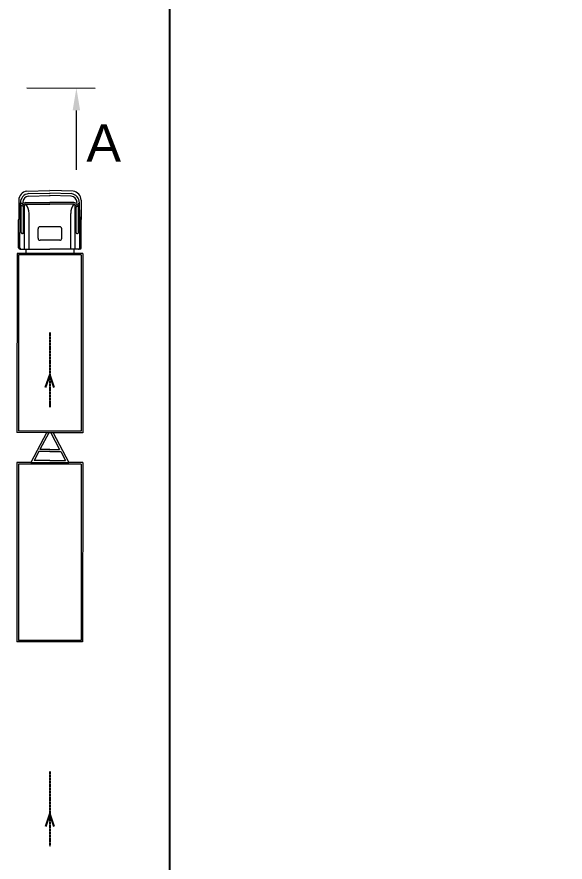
# Model space of a CAD drawing. Header units: millimetres. Extents: x 2640 to 417629, y -244569 to 49807.
# Drawn here: x 183183 to 201534, y -98464 to -70180 of the extents above; entities that cross this region are included whole.
import ezdxf

# ---------------------------------------------------------------- set-up
doc = ezdxf.new("R2010")
doc.units = ezdxf.units.MM
doc.linetypes.add('AXES', pattern=[50.8, 31.75, -6.35, 6.35, -6.35])
doc.layers.add('Camion_renault', color=7, linetype='Continuous', lineweight=18)
doc.styles.add('ARIAL_BOLD', font='arial.ttf')

# ---------------------------------------------------------------- blocks, each defined once
blk = doc.blocks.new('cc')
at = {"layer": 'Camion_renault', "color": 96}
for p, q in [((-14779, 1042), (-14139, 1042)), ((-14676, 874), (-14695, 903)), ((-14235, 997), (-14692, 987)), ((-14598, 849), (-14692, 987)), ((-14567, 893), (-14602, 944)), ((-13140, 849), (-14598, 849)), ((-13693, 959), (-14594, 959)), ((-13693, 879), (-14542, 879)), ((-14139, 1042), (-14235, 997)), ((-13190, 1004), (-14235, 997)), ((-14120, 1051), (-14139, 1042)), ((-13190, 1047), (-14120, 1051)), ((-13663, 909), (-13663, 929)), ((-13140, 997), (-13140, 805)), ((-15082, 774), (-15105, 0)), ((-14998, 720), (-15019, -6)), ((-14918, 713), (-14939, -8)), ((-14698, 799), (-14698, 0)), ((-14648, 799), (-14648, 0)), ((-13140, 697), (-14335, 697)), ((-13140, 805), (-13000, 805)), ((-13140, 805), (-13140, 0)), ((-13891, 328), (-13891, -328)), ((-13506, 396), (-13823, 396)), ((-13438, 328), (-13438, -328)), ((-14998, -720), (-15019, 6)), ((-14918, -714), (-14939, 8)), ((-15082, -775), (-15105, 0)), ((-14698, -800), (-14698, 0)), ((-14648, -800), (-14648, 0)), ((-13140, -805), (-13140, 0)), ((-13506, -396), (-13823, -396)), ((-13140, -697), (-14335, -697)), ((-13140, -997), (-13140, -805)), ((-13140, -805), (-13000, -805)), ((-14779, -1042), (-14139, -1042)), ((-14676, -875), (-14695, -903)), ((-14598, -850), (-14692, -988)), ((-14235, -997), (-14692, -988)), ((-14567, -893), (-14602, -944)), ((-13140, -850), (-14598, -850)), ((-13693, -960), (-14594, -960)), ((-13693, -880), (-14542, -880)), ((-13190, -1004), (-14235, -997)), ((-14139, -1042), (-14235, -997)), ((-14120, -1051), (-14139, -1042)), ((-13190, -1047), (-14120, -1051)), ((-13663, -910), (-13663, -930))]:
    blk.add_line(p, q, dxfattribs=at)
at = {"layer": 'Camion_renault', "color": 146}
for p, q in [((-13000, 1100), (-13000, 805)), ((-13000, 1100), (-7000, 1100)), ((-12950, 1050), (-7050, 1050)), ((-12950, 1050), (-12950, -1050)), ((-7050, 1050), (-7050, -1050)), ((-7000, 1100), (-7000, 115)), ((-6000, 1100), (0, 1100)), ((-6000, 1100), (-6000, 639)), ((-5950, 1050), (-5950, -1050)), ((-5950, 1050), (-50, 1050)), ((-50, 1050), (-50, -1050)), ((0, 1100), (0, -1100)), ((-13000, 805), (-13000, -805)), ((-7000, 115), (-6000, 639)), ((-6000, -639), (-6000, 639)), ((-7000, 36), (-6440, 329)), ((-6440, 0), (-6440, 329)), ((-6370, 366), (-6070, 523)), ((-6370, 0), (-6370, 366)), ((-6070, 0), (-6070, 523)), ((-7000, 115), (-7000, 36)), ((-7000, 36), (-7000, -36)), ((-7000, -36), (-6440, -330)), ((-7000, -36), (-7000, -115)), ((-7000, -115), (-6000, -639)), ((-7000, -115), (-7000, -1100)), ((-6440, 0), (-6440, -330)), ((-6370, 0), (-6370, -366)), ((-6070, 0), (-6070, -523)), ((-6370, -366), (-6070, -523)), ((-13000, -805), (-13000, -1100)), ((-6000, -639), (-6000, -1100)), ((-13000, -1100), (-7000, -1100)), ((-12950, -1050), (-7050, -1050)), ((-6000, -1100), (0, -1100)), ((-5950, -1050), (-50, -1050))]:
    blk.add_line(p, q, dxfattribs=at)
at = {"layer": 'Camion_renault', "color": 96}
for centre, radius, start, end in [((-14779, 736), 306, 90, 172.8899), ((-14695, 682), 306, 89.529, 172.8899), ((-14695, 682), 226, 92.3497, 171.9536), ((-14703, 897), 10, 34.1358, 92.3497), ((-14598, 799), 100, 141.0167, 180), ((-14684, 869), 10, 321.0167, 34.1358), ((-14598, 799), 50, 90, 180), ((-14594, 949), 10, 90, 214.1358), ((-14542, 909), 30, 214.1358, 270), ((-13693, 929), 30, 0, 90), ((-13693, 909), 30, 270, 0), ((-13190, 997), 50, 0, 89.779), ((-13190, 954), 50, 0, 90.3427), ((-14333, 1232), 535, 233.9383, 269.8308), ((-13823, 328), 67.9, 90, 180), ((-13506, 328), 67.9, 0, 90), ((-13823, -328), 67.9, 180, 270), ((-13506, -328), 67.9, 270, 0), ((-14779, -737), 306, 187.1101, 270), ((-14695, -682), 306, 187.1101, 270.471), ((-14695, -682), 226, 188.0464, 267.6503), ((-14598, -800), 100, 180, 218.9833), ((-14333, -1233), 535, 90.1692, 126.0617), ((-14598, -800), 50, 180, 270), ((-14703, -898), 10, 267.6503, 325.8642), ((-14684, -869), 10, 325.8642, 38.9833), ((-14594, -950), 10, 145.8642, 270), ((-14542, -910), 30, 90, 145.8642), ((-13693, -910), 30, 0, 90), ((-13693, -930), 30, 270, 0), ((-13190, -954), 50, 269.6573, 0), ((-13190, -997), 50, 270.221, 0)]:
    blk.add_arc(centre, radius, start, end, dxfattribs=at)

msp = doc.modelspace()

# ---------------------------------------------------------------- linework, layer by layer
at = {"lineweight": 13}
for p, q in [((183515.34962, -72559.41144), (185798.74748, -72560.06158)), ((185172.96891, -75294.45427), (185173.53396, -73309.8836))]:
    msp.add_line(p, q, dxfattribs=at)
at = {"color": 1, "linetype": 'AXES'}
for p, q in [((184282.77789, -80741.78425), (184283.21872, -83241.78421)), ((184285.36755, -95428.15171), (184285.80838, -97928.15167))]:
    msp.add_line(p, q, dxfattribs=at)
at = {"color": 36}
msp.add_lwpolyline([(206322.1256, -142879.92042), (192295.25941, -142873.53124, -0.4140801569), (188297.08139, -138873.53165), (188297.08139, -52319.95384, -0.414459833), (192300.44438, -48319.95525), (206327.62305, -48331.74857, -0.4139683452), (210324.26006, -52331.76096), (210323.94759, -138879.93464, -0.4143459696)], format="xyb", close=True, dxfattribs=at)
at = {"color": 1}
for points in [[(184432.9497, -82582.20513), (184283.02606, -82149.16598), (184132.94971, -82582.15223)], [(184435.53936, -97268.57258), (184285.61572, -96835.53344), (184135.53937, -97268.51968)]]:
    msp.add_lwpolyline(points, dxfattribs=at)
msp.add_solid([(185048.53397, -73309.84801), (185298.53396, -73309.91919), (185173.74751, -72559.88363)])

# ---------------------------------------------------------------- block references
at = {"rotation": 269.9827075556206}
msp.add_blockref('cc', (184282.77789, -91093.54382), dxfattribs=at)

# ---------------------------------------------------------------- texts
at = {"insert": (186088.77845, -74404.38807), "char_height": 1250, "attachment_point": 5, "rotation": 359.983686406, "style": 'ARIAL_BOLD'}
msp.add_mtext('A', dxfattribs=at)

doc.saveas('drawing.dxf')
